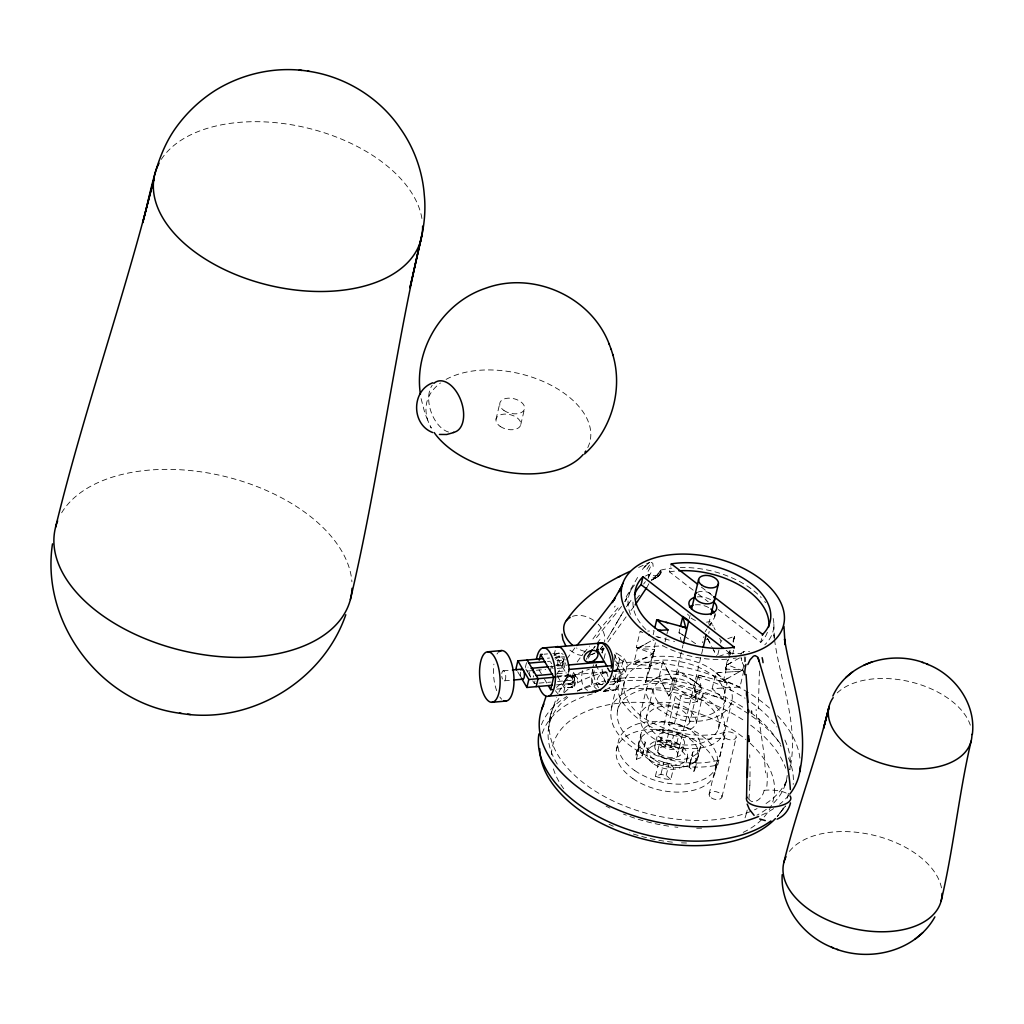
<?xml version="1.0" encoding="UTF-8"?>
<svg xmlns="http://www.w3.org/2000/svg" width="1024" height="1024" viewBox="0 0 1024 1024"><rect width="100%" height="100%" fill="white"/><g stroke="black" fill="none" stroke-linecap="round" stroke-linejoin="round"><path stroke-width="0.75" stroke-dasharray="5 3.75" d="M648.166 578.56L648.678 575.027A8.333 6.682 64.9 0 0 656.282 577.613L658.637 576.205L661.069 572.685M759.437 670.989L758.259 708.877M749.901 785.459L750.08 766.656M591.642 684.672L591.808 683.046A60.954 36.262 70.6 0 1 593.05 675.789M548.198 731.341L550.464 715.392L556.531 697.485M653.146 566.413L652.8 563.251L650.714 562.125A4.838 2.394 -44.3 0 0 648.614 562.88L642.074 569.958M574.502 681.28L574.234 677.594M718.502 729.075C721.728 710.131 701.03 698.061 685.76 692.685C666.368 686.362 642.509 684.864 625.472 697.805C605.35 715.034 625.933 741.67 644.403 749.888C666.893 762.048 694.131 766.656 719.027 760.038L725.658 732.186C700.762 738.803 673.523 734.195 651.046 722.035C632.563 713.818 611.981 687.181 632.115 669.952C649.152 657.011 673.011 658.509 692.403 664.832C707.661 670.208 728.358 682.278 725.133 701.222L718.502 729.075C705.907 756.122 648.986 746.675 646.362 717.094L653.005 689.242C659.75 672.102 693.837 675.981 696.589 693.824L689.958 721.677C687.898 727.834 677.747 727.744 674.445 723.597L681.075 695.718L675.277 696.589L668.646 724.442C675.085 732.39 692.301 733.645 696.397 722.88L703.181 693.21L700.928 687.245L695.155 681.741M696.397 722.88C695.36 695.603 627.098 693.76 642.394 727.181C657.805 755.686 741.466 760.23 721.6 713.126C699.098 682.79 637.338 669.453 612.902 703.731C603.174 728.794 630.234 748.864 650.406 757.35C671.45 766.246 695.232 769.69 717.747 765.069A6.579 3.878 13.4 0 1 719.027 760.038M694.618 681.37C665.549 660.672 620.531 688.934 664.896 713.062C700.672 736.512 764.838 706.355 712.589 670.131C686.31 650.253 606.874 645.939 619.443 696.832C639.091 733.005 687.104 743.386 724.787 737.613M748.762 798.95A10.854 7.258 -61.1 0 0 757.171 800.627A10.854 7.258 -61.1 0 0 764.147 790.323L764.288 789.248M577.446 682.035L577.651 681.037M653.005 689.242C655.629 718.822 712.55 728.269 725.133 701.222M549.261 721.165L551.539 711.808M689.958 721.677C687.194 703.834 653.12 699.955 646.362 717.094M703.04 695.027C698.944 705.779 681.856 704.512 675.341 696.678M582.605 670.656C581.005 677.274 580.646 686.605 587.533 690.381M700.339 747.11L695.603 767.014M496 419.302L499.789 403.379M520.781 424.525L524.57 408.614M526.502 662.669L525.235 667.981L527.27 667.802M531.712 670.682L527.053 671.091L528 667.11M536.678 683.341L534.349 683.546L534.989 680.883M550.298 671.027L551.488 666.01L550.618 666.086M554.048 655.296L555.418 649.523M557.274 668.403L564.25 667.789L562.419 664.678L564.314 656.717L555.61 657.485M564.25 667.789L565.824 661.158M563.725 692.186L565.107 686.426M567.181 677.709L568.55 671.936M573.44 672.282L575.258 675.392L573.363 683.354L571.546 680.243L573.44 672.282L571.11 672.486M592.922 667.251L593.523 664.742M604.058 658.573L605.747 651.507M605.798 690.739L605.76 690.906A24.333 9.664 84.9 0 1 603.238 691.238M614.272 659.942L615.962 652.838L623.808 657.984L627.456 664.205L625.562 672.166L614.874 678.95L613.043 675.84M614.874 678.95L619.61 659.059L615.962 652.838M609.562 684.442L616.512 683.814L619.546 671.091L615.693 664.499M611.392 707.686L618.022 679.834M625.562 672.166L621.914 665.933L623.808 657.984M617.37 710.912L624.448 681.203M655.398 642.816L652.787 653.76L636.301 647.475L640.09 631.552L641.19 631.488M616.294 750.259L618.189 742.31M653.171 634.739L654.118 630.758L647.77 631.078M693.21 590.195L669.44 571.853L670.63 566.886M649.805 664.525L649.216 666.355L662.81 661.568L659.008 677.478L645.427 682.266L649.216 666.355L654.707 649.459L637.338 648.589L633.549 664.499L650.918 665.37L654.707 649.459L653.965 651.738M639.91 715.917L646.554 688.064M636.122 754.445L640.858 734.554M637.875 750.067L640.717 738.125L645.312 742.234A24.333 14.374 13.4 0 0 644.8 745.37L641.958 757.299L636.39 759.258A30.413 17.958 13.4 0 1 637.875 750.067L642.47 754.176A24.333 14.374 13.4 0 0 641.958 757.299M636.39 759.258L639.232 747.328L644.8 745.37M665.088 641.766L666.035 637.798M666.982 633.818L667.456 631.821M642.074 755.712L645.312 742.234M646.976 752.563L647.923 748.582M681.549 642.112L679.014 632.422L679.962 628.442M654.822 745.869L656.717 737.907M659.008 677.478L668.749 696L672.538 680.077L678.707 670.925L701.056 686.106L697.267 702.016L674.918 686.848L678.707 670.925M657.882 750.464L681.92 649.587M682.278 648.038L683.021 644.941M689.306 618.56L690.048 615.45M660.928 741.952L663.77 730.01L668.365 734.118A24.333 14.374 13.4 0 1 673.6 735.219L679.168 733.261L676.326 745.19L670.758 747.162A24.333 14.374 13.4 0 0 665.523 746.048L660.928 741.952A30.413 17.958 13.4 0 1 676.326 745.19M655.386 776.269L658.24 764.326L663.808 762.368A24.333 14.374 13.4 0 0 669.043 763.469L673.626 767.578L670.784 779.52A30.413 17.958 13.4 0 1 655.386 776.269L660.954 774.298A24.333 14.374 13.4 0 0 666.202 775.411L670.784 779.52M665.523 746.048L668.365 734.118M660.954 774.298L663.808 762.368M670.758 747.162L673.6 735.219M666.202 775.411L669.043 763.469M702.541 642.624L702.784 641.638M703.731 637.658L703.962 636.659M677.312 755.93L702.822 648.858M708.736 624.026L710.592 616.269M694.362 690.944L698.15 675.034L727.13 682.803L723.328 698.714L694.362 690.944L697.267 702.016M708.71 633.472L709.184 631.488M710.605 625.51L711.322 622.528L715.149 629.824M682.586 751.718L684.48 743.77M714.816 616.435L715.443 613.786M686.63 760.934L687.578 756.954M689.754 764.16L692.595 752.218L698.176 750.259L695.322 762.202A30.413 17.958 13.4 0 1 693.837 771.392L689.254 767.283A24.333 14.374 13.4 0 0 689.754 764.16L695.322 762.202M690.202 763.546L689.254 767.283L692.326 754.598M717.734 654.976L718.912 650.01M720.576 643.034L721.05 641.05L718.963 637.082M712.128 688.691L715.93 672.781L743.77 671.066L739.968 686.976L712.128 688.691L723.328 698.714M693.837 771.392L696.691 759.462L692.096 755.354A24.333 14.374 13.4 0 0 692.595 752.218M745.805 657.011L742.72 669.939L725.35 669.082L727.718 659.136M728.666 655.155L730.048 650.381M729.011 657.818L731.315 650.189M733.222 642.227L734.643 636.262L727.846 638.656M732.659 654.157L733.606 650.189M709.12 794.189L716.749 762.15M724.928 730.432L731.558 702.579M715.418 771.2L717.325 763.238M717.747 765.069L724.378 737.216M721.984 796.902L736.192 737.216M718.234 609.51L760.768 642.33L761.946 637.363M689.254 767.283L690.355 762.765M592.794 669.402C591.194 675.789 590.451 684.326 596.352 688.806M696.589 693.824C694.502 699.904 684.582 699.981 681.088 695.744M650.189 663.36L650.445 662.579M653.478 653.235L653.722 652.493M646.4 679.283L647.142 676.992M649.69 669.158L650.086 667.904M733.414 640.038L733.76 638.963M650.944 661.005L651.187 660.275M651.994 657.818L652.582 655.987M645.427 682.266L650.918 665.37M732.992 641.331L734.643 636.262M726.298 666.163L726.63 665.165M725.35 669.082L728.563 659.226M645.478 682.112L646.016 680.435M650.253 667.405L650.829 665.626M729.229 652.902L729.805 651.136M733.99 638.234L734.49 636.723M725.44 668.826L726.016 667.046M730.202 654.157L730.701 652.646M786.726 781.158L783.68 788.608M558.874 692.122L568.486 674.47M586.253 659.43L587.123 657.715M650.97 572.736L647.616 578.458M601.638 652.8L604.39 647.718M660.621 570.304L656.256 576.141L651.469 580.301M631.296 589.619L623.962 603.072L626.675 598.989L624.973 601.472M648.896 583.744L647.27 586.65M637.594 577.446L624.819 599.258M617.779 620.992L612.621 629.85M614.157 627.213L606.694 639.731M616.371 623.411L623.283 611.738L618.47 619.814M611.827 631.194L610.202 633.933M556.698 674.33L565.99 660.147M660.275 570.893L660.301 570.867A8.333 6.682 64.9 0 1 656.282 577.613L651.533 580.134M607.872 641.958L626.138 616.832M592.909 638.938L602.125 626.509L619.686 606.003M705.152 631.693L706.906 629.069M707.789 627.763L711.322 622.528M668.749 696L674.918 686.848M709.875 624.666L711.117 622.835M672.742 679.782L673.971 677.952M668.954 695.693L670.182 693.862M706.598 639.821L707.315 638.758M617.318 682.483L618.099 681.382A25.869 19.712 -87 0 0 621.12 675.546L621.107 675.443A24.333 9.664 84.9 0 1 607.718 686.605M621.555 606.451L594.432 640.166M629.248 602.637L626.202 607.13L632.538 598.195M566.874 658.918L574.861 647.923M642.394 569.485L645.53 565.478L649.715 562.355L638.464 567.514M577.19 661.939L582.822 654.182M645.402 581.645L643.661 584.013M633.946 606.579L630.95 610.56M601.037 648.128L602.726 645.965M658.406 573.568L651.891 579.917L656.282 577.613A8.333 4.954 70.6 0 0 658.214 575.283A8.269 4.89 13.4 0 0 660.8 570.342M583.795 653.018L589.594 646.016M554.752 658.01L558.822 656.051L562.931 658.278M777.254 816.525L785.498 805.952A129.818 76.672 13.4 0 1 777.485 815.437M593.92 647.757L595.251 646.374M613.888 671.027L621.914 665.933M555.187 654.566L554.266 655.13A7.514 5.286 -30.4 0 1 563.162 654.336M643.648 645.069L637.338 648.589L652.454 640.141M639.859 660.979L633.549 664.499L652.787 653.76L648.282 656.282M731.776 662.259L727.27 664.781L723.482 680.691L739.968 686.976M727.987 678.17L723.482 680.691L742.72 669.939L736.41 673.472M644.672 644.493L646.566 643.43M739.482 657.958L727.27 664.781L743.77 671.066M733.926 674.854L734.81 674.368M572.646 683.891L568.627 684.736L565.491 682.611M591.718 654.554L594.304 653.402M554.419 654.234L558.874 652.992L561.92 653.67M571.29 687.168L572.275 686.797A7.514 5.286 -30.4 0 1 563.763 683.533A7.514 5.286 -30.4 0 1 572.045 675.763A7.514 5.286 -30.4 0 1 577.293 682.099M721.05 641.05L721.894 640.755M718.618 656.486L730.842 652.186M557.133 653.722L559.309 653.312M604.531 690.189L605.453 689.728M572.39 687.424L568.192 687.744L565.261 686.554M668.646 724.442L674.445 723.597M603.763 691.315L614.438 690.317M544.051 654.208L547.546 653.901M552.781 653.44L554.522 653.286L567.654 675.699L557.184 676.621M600.051 649.242L604.096 648.883M547.469 658.214L549.504 658.035M547.546 661.478L549.875 661.274M556.838 660.659L566.144 659.827M555.75 665.267L562.419 664.678M503.117 670.797L510.886 670.106M549.645 666.662L555.853 666.112M557.402 665.984L566.707 665.152M536.358 670.259L545.651 669.44M558.106 671.565L566.208 670.848M557.171 673.728L566.464 672.896M504.358 680.832L512.128 680.141M557.094 676.147L609.83 671.462M611.379 671.322L616.038 670.912M614.336 671.552L619.546 671.091M556.39 677.069L575.258 675.392M539.008 683.123L550.618 682.099M557.594 681.472L571.546 680.243M556.518 684.851L572.211 683.456M618.099 681.382L620.224 681.19M556.774 689.126L564.621 688.435L556.902 675.238M636.301 647.475L662.835 645.824M718.515 672.614L720.243 672.512M731.507 671.821L733.466 671.693M722.074 688.077L724.019 687.962M601.344 684.582L602.47 684.608M567.987 687.552L569.114 687.578M729.152 653.158L741.773 653.786M582.272 655.654L575.885 654.17L568.333 649.062M655.987 636.544L672.768 641.05M673.6 641.267L674.56 641.523M657.574 636.979L659.635 637.53M702.707 676.262L705.075 676.89M718.31 680.435L719.475 680.755M720.179 680.934L722.97 681.69M699.776 692.403L700.416 692.57M699.021 675.264L701.197 675.853M724.25 682.022L726.336 682.586M695.232 691.187L697.408 691.763M720.448 697.946L722.534 698.509M601.549 684.787L598.618 683.584M640.09 631.552L642.842 632.602M744.96 666.611L742.746 663.795L740.941 657.651M619.61 659.059L627.456 664.205M679.014 632.422L682.957 635.11M684.262 635.994L696.102 644.032M682.01 634.458L683.584 635.533M694.234 681.472L699.738 685.21M687.13 695.142L687.987 695.718M701.363 587.072L712.614 595.763M698.214 594.061L708.224 601.792M726.17 650.33L731.174 654.195M715.93 672.781L727.13 682.803M607.962 667.955L610.278 671.91M607.245 667.994L609.562 671.949M613.427 678.541L616.512 683.814M595.661 664.87L605.709 682.01M551.488 666.01L553.037 668.646M539.072 669.888L541.389 673.843M544.486 679.117L546.803 683.072M525.837 669.018L527.053 671.091M527.283 671.475L528.422 673.421M528.653 673.818L529.792 675.763M530.022 676.147L530.483 676.928M532.762 680.819L534.349 683.546M517.683 671.718L520.755 676.966M614.272 654.336L617.984 662.976L620.864 674.278M430.106 425.792L431.309 428.07A83.904 49.562 13.4 0 1 440.448 383.002M707.674 638.746L710.131 643.418M714.688 652.083L713.702 650.214M707.52 638.451L711.731 646.464M712.397 647.706L716.557 655.642M672.538 680.077L662.81 661.568L665.293 666.304M667.648 670.771L669.773 674.829M712.704 625.165L713.165 626.035M666.048 667.75L667.187 669.901M670.694 676.57L671.155 677.453M662.259 683.661L663.398 685.824M666.906 692.493L667.366 693.363M421.107 398.63L424.909 413.312L429.043 423.514M698.15 675.034L701.056 686.106M744.154 656.755L745.626 662.746M741.722 660.736L741.197 657.805M758.912 718.656L764.275 755.738L765.478 772.877M774.234 638.413L773.888 634.726C779.072 679.603 799.731 724.019 789.786 769.766A122.765 72.499 13.4 0 0 784.512 739.2M749.722 754.79L749.824 757.453M773.875 624.282L774.349 639.642M789.402 851.405A80.96 47.757 13.4 0 1 874.15 835.354A80.96 47.757 13.4 0 1 941.555 888.371M837.248 692.902A73.114 43.136 13.4 0 1 910.579 681.869A73.114 43.136 13.4 0 1 970.33 725.171M61.658 512.781A151.782 89.638 13.4 0 1 223.629 476.16A151.782 89.638 13.4 0 1 351.91 581.786M161.306 159.373A137.062 80.947 13.4 0 1 306.867 127.885A137.062 80.947 13.4 0 1 422.349 221.734M614.413 661.107A5.069 2.01 84.9 0 1 617.472 666.739A5.069 2.01 84.9 0 1 614.464 669.875M501.773 673.485A5.069 2.01 84.9 0 1 504.922 672.307A5.069 2.01 84.9 0 1 504.947 680.384A5.069 2.01 84.9 0 1 501.773 676.429M557.786 665.088A5.069 0.819 -83.5 0 1 558.426 658.022A5.069 0.819 -83.5 0 1 559.68 657.126M555.379 659.277A5.069 3.558 -30.4 0 1 561.587 657.344A5.069 3.558 -30.4 0 1 562.842 661.952A5.069 3.558 -30.4 0 1 556.954 665.088M572.224 683.942A5.069 3.021 70.6 0 1 568.73 683.763M570.624 675.802A5.069 3.021 70.6 0 1 572.928 682.163M520.973 677.133A5.069 2.01 84.9 0 1 520.422 671.821M530.547 677.018A5.069 2.01 84.9 0 1 529.754 670.592M533.619 675.674A5.069 2.01 84.9 0 1 533.274 677.12M501.683 699.226A25.344 10.074 84.9 0 1 499.827 697.024M496.666 690.662A25.344 10.074 84.9 0 1 493.901 664.128M496.998 654.016A25.344 10.074 84.9 0 1 497.805 652.851M697.357 592.371A10.138 5.99 13.4 0 1 712.845 595.29M446.093 379.405A83.904 49.562 13.4 0 1 548.262 383.821A83.904 49.562 13.4 0 1 587.238 448.614M448.55 432.038A26.829 15.962 70.6 0 1 431.04 411.776A26.829 15.962 70.6 0 1 432.256 385.165M605.402 682.304A24.333 9.664 84.9 0 1 602.061 669.184M602.342 653.082A24.333 9.664 84.9 0 1 603.789 647.795M572.454 687.398A8.115 4.826 70.6 0 1 570.278 687.424M573.069 675.725A8.115 4.826 70.6 0 1 574.912 681.19M602.906 684.57A7.514 5.286 -30.4 0 1 597.99 677.504A7.514 5.286 -30.4 0 1 609.331 673.562M606.426 672.755A8.115 4.826 70.6 0 1 607.974 676.531M564.48 658.778A7.514 5.286 -30.4 0 1 556.787 665.075M551.667 663.718A7.514 5.286 -30.4 0 1 550.682 661.734M598.579 687.616A24.333 9.664 84.9 0 1 592.755 669.747M557.978 693.658A24.333 9.664 84.9 0 1 555.482 690.701M616.243 681.19A29.094 19.597 -72.8 0 1 605.606 689.754M788.902 795.2A132.902 78.49 13.4 0 1 779.648 804.262M773.619 808.614A132.902 78.49 13.4 0 1 761.485 815.219M556.506 687.424A132.902 78.49 13.4 0 1 589.338 669.235M617.638 663.232A132.902 78.49 13.4 0 1 770.496 708.928M777.549 715.75A132.902 78.49 13.4 0 1 799.923 758.157M541.414 724.749A129.818 76.672 13.4 0 1 566.912 696.448M577.613 690.97A129.818 76.672 13.4 0 1 604.019 683.072M610.214 682.048A129.818 76.672 13.4 0 1 781.107 744.845M788.454 757.901A129.818 76.672 13.4 0 1 793.19 784.371M786.56 780.531A122.765 72.499 13.4 0 1 763.315 805.222M757.094 808.602A122.765 72.499 13.4 0 1 754.496 809.818M750.515 811.52A122.765 72.499 13.4 0 1 599.603 793.792A122.765 72.499 13.4 0 1 558.874 698.522M564.173 692.685A122.765 72.499 13.4 0 1 572.646 685.875M577.395 682.906A122.765 72.499 13.4 0 1 745.088 698.253M751.539 702.63A122.765 72.499 13.4 0 1 777.011 727.014M592.934 675.686A143.629 85.453 70.6 0 1 594.906 668.966M596.198 665.242A143.629 85.453 70.6 0 1 596.531 664.333M746.445 813.043A60.954 36.262 70.6 0 1 744.55 819.187M749.798 785.395A143.629 85.453 70.6 0 1 748.813 799.36M747.187 810.086A143.629 85.453 70.6 0 1 746.56 813.146M787.2 775.45A121.83 71.949 13.4 0 1 772.518 804.122M766.336 809.293A121.83 71.949 13.4 0 1 756.954 815.168M701.67 828.173A121.83 71.949 13.4 0 1 692.941 828.211M677.862 827.29A121.83 71.949 13.4 0 1 674.79 826.957M668.634 826.15A121.83 71.949 13.4 0 1 623.475 814.08M609.894 808.09A121.83 71.949 13.4 0 1 606.054 806.144M557.261 764.096A121.83 71.949 13.4 0 1 569.165 696.256M577.318 691.046A121.83 71.949 13.4 0 1 604.877 680.883M612.224 679.45A121.83 71.949 13.4 0 1 744.717 708.39M750.938 712.768A121.83 71.949 13.4 0 1 781.018 746.355M714.79 614.682A14.195 8.384 13.4 0 1 706.496 622.182M695.45 620.518A14.195 8.384 13.4 0 1 687.667 614.106M695.373 604.838A14.195 8.384 13.4 0 1 708.838 607.68M767.398 632.307A69.184 40.858 13.4 0 1 760.768 642.33M645.901 629.542A69.184 40.858 13.4 0 1 633.331 598.938M669.44 571.853A69.184 40.858 13.4 0 1 677.696 570.88M697.267 596.877A14.195 8.384 13.4 0 1 711.795 600.384M601.498 650.202A25.869 9.498 -65.9 0 1 603.328 647.808M595.955 665.856A29.146 11.277 -66.5 0 1 596.237 665.139M604.518 690.406A25.037 16.589 -71 0 1 604.083 690.47M783.322 807.898A126.874 74.931 13.4 0 1 777.229 816.589M542.182 733.363A126.874 74.931 13.4 0 1 592.512 693.811M603.904 691.174A126.874 74.931 13.4 0 1 744.499 720.858M750.669 725.184A126.874 74.931 13.4 0 1 785.741 768.243M788.403 793.267A126.874 74.931 13.4 0 1 786.509 800.781M750.195 743.283A113.613 67.098 13.4 0 1 741.44 833.19M686.502 843.008A113.613 67.098 13.4 0 1 678.106 842.637M672.435 842.163A113.613 67.098 13.4 0 1 629.76 832.806M613.299 826.253A113.613 67.098 13.4 0 1 609.062 824.256M563.738 788.762A113.613 67.098 13.4 0 1 552.678 766.157M551.424 754.778A113.613 67.098 13.4 0 1 623.654 702.758A113.613 67.098 13.4 0 1 745.869 739.507M593.549 648.653A105.395 54.95 -20.8 0 1 594.79 646.656M597.517 642.688A105.395 54.95 -20.8 0 1 600 639.45M615.245 606.067A139.469 45.978 -29.7 0 1 614.285 607.168M646.835 569.28A41.92 4.723 -54.8 0 1 649.856 564.557M650.381 566.912A43.072 22.195 -27.4 0 1 647.168 572.826M636.301 599.13A139.469 31.386 -37.9 0 1 639.757 594.829M590.912 654.067A100.416 7.744 -54.5 0 1 587.456 659.315M773.197 618.458A74.253 43.853 13.4 0 1 764.787 644.8M736.307 657.933A74.253 43.853 13.4 0 1 733.235 658.445M726.746 659.187A74.253 43.853 13.4 0 1 659.571 643.994M654.016 640.55A74.253 43.853 13.4 0 1 652.723 639.667M630.49 614.374A74.253 43.853 13.4 0 1 636.224 583.066M645.542 576.038A74.253 43.853 13.4 0 1 648.896 574.31M660.698 570.15A74.253 43.853 13.4 0 1 671.821 568.141M680.256 567.552A74.253 43.853 13.4 0 1 761.165 597.491M764.723 601.562A74.253 43.853 13.4 0 1 765.542 602.624M658.214 575.283A8.269 4.89 13.4 0 1 649.165 574.438M602.33 646.502A10.854 4.262 -37.8 0 1 600.218 648.909M595.187 652.813A10.854 4.262 -37.8 0 1 591.462 654.579M585.101 651.392A22.195 16.269 33.4 0 1 576.486 647.974M572.416 616.371A22.195 16.269 33.4 0 1 594.637 621.082M598.182 624.179A22.195 16.269 33.4 0 1 604.531 641.664M756.902 719.386A139.469 109.478 -64.5 0 1 756.122 709.453M767.13 772.595A100.416 87.821 -35.1 0 1 766.515 789.248M764.083 790.336A22.195 8.614 -1.3 0 1 788.211 794.227M740.864 654.106A8.269 4.89 13.4 0 1 749.491 651.494M743.565 652.915A8.333 4.954 70.6 0 1 743.642 651.725M642.944 751.949L642.47 754.176L642.944 751.949M659.942 574.566L657.651 576.896L659.942 574.566M568.986 683.738A5.069 3.558 -30.4 0 0 574.08 677.261A5.069 3.558 -30.4 0 0 565.978 678.349A5.069 3.558 -30.4 0 0 568.986 683.738M654.106 764.211A20.275 11.981 13.4 0 0 686.451 761.766A20.275 11.981 13.4 0 0 659.866 744.269A20.275 11.981 13.4 0 0 654.106 764.211M655.053 760.23A20.275 11.981 13.4 0 0 687.398 757.798A20.275 11.981 13.4 0 0 660.813 740.288A20.275 11.981 13.4 0 0 655.053 760.23M661.402 756.506A10.138 5.99 13.4 0 0 677.568 755.277A10.138 5.99 13.4 0 0 664.282 746.534A10.138 5.99 13.4 0 0 661.402 756.506M500.147 426.368A12.672 7.488 13.4 0 0 520.589 425.28A12.672 7.488 13.4 0 0 504.422 414.093A12.672 7.488 13.4 0 0 500.147 426.368M503.936 410.458A12.672 7.488 13.4 0 0 524.378 409.37A12.672 7.488 13.4 0 0 508.211 398.17A12.672 7.488 13.4 0 0 503.936 410.458M632.909 778.56A50.688 29.939 13.4 0 0 714.662 774.195A50.688 29.939 13.4 0 0 650.01 729.434A50.688 29.939 13.4 0 0 632.909 778.56M634.803 770.611A50.688 29.939 13.4 0 0 716.557 766.234A50.688 29.939 13.4 0 0 651.904 721.472A50.688 29.939 13.4 0 0 634.803 770.611M725.491 738.163A6.579 3.878 13.4 0 0 736.102 737.6A6.579 3.878 13.4 0 0 727.718 731.802A6.579 3.878 13.4 0 0 725.491 738.163M711.283 797.85A6.579 3.878 13.4 0 0 721.882 797.286A6.579 3.878 13.4 0 0 713.498 791.475A6.579 3.878 13.4 0 0 711.283 797.85M649.792 760.064A30.413 17.958 13.4 0 0 698.189 756.224A30.413 17.958 13.4 0 0 658.138 730.086A30.413 17.958 13.4 0 0 649.792 760.064M650.829 751.539A30.413 17.958 13.4 0 0 699.878 748.915A30.413 17.958 13.4 0 0 661.082 722.061A30.413 17.958 13.4 0 0 650.829 751.539M661.376 745.83A14.195 8.384 13.4 0 0 684.262 744.602A14.195 8.384 13.4 0 0 666.163 732.07A14.195 8.384 13.4 0 0 661.376 745.83M659.469 753.792A14.195 8.384 13.4 0 0 682.368 752.563A14.195 8.384 13.4 0 0 664.269 740.032A14.195 8.384 13.4 0 0 659.469 753.792"/><path stroke-width="1.5" d="M746.547 798.515L748.032 709.811M747.328 777.114L747.981 759.309M782.182 874.701C780.39 906.957 803.584 936.653 833.05 947.802M748.89 741.645L749.005 739.43M746.074 674.509L747.994 702.4M972.339 734.477C976.294 703.898 954.803 674.496 926.72 664M52.493 543.872C40.371 623.219 101.517 703.949 181.222 713.408M350.387 599.526C378.982 478.438 393.869 354.586 422.221 233.434C424.742 220.762 425.613 207.68 424.269 194.803C422.49 171.098 414.067 147.853 400.32 128.461C379.315 97.421 344.666 76.314 307.61 71.117M799.693 771.853C809.587 726.938 791.488 682.854 784.538 639.002L785.062 644.646L783.962 626.509M941.171 900.826C953.702 848.038 958.797 793.818 971.149 741.005M422.221 233.434L409.933 287.782L421.094 239.245M543.411 658.573L517.862 660.838L515.968 668.8L516.646 669.965M552.461 685.21L526.912 687.475L528.806 679.514L517.862 660.838M539.213 660.186L540.57 654.528L542.31 654.362M536.179 686.656L538.074 678.694L527.13 660.019M552.41 689.51L550.669 689.664L553.702 676.941L540.57 654.528M568.55 671.936L569.152 669.427A24.333 9.664 84.9 0 0 556.019 647.014L598.643 643.226A24.333 9.664 84.9 0 1 611.776 665.638L611.174 668.147M596.672 651.507L598.643 643.226M634.47 594.701A69.184 40.858 13.4 0 1 641.101 584.678L642.995 576.717L734.323 647.194L734.08 648.192M654.835 627.776L656.73 619.814L685.709 627.584L685.466 628.582M671.104 564.89L671.334 563.904A69.184 40.858 13.4 0 1 751.181 583.68A69.184 40.858 13.4 0 1 762.662 634.381L762.419 635.366M667.686 630.835L667.93 629.837L656.73 619.814M680.435 626.458L682.803 616.512L688.602 620.454M683.392 643.379L688.563 621.658M691.52 609.242L698.598 579.584M703.194 647.309L706.15 634.893M710.963 614.72L718.426 583.77M829.082 706.419L823.603 728.282L828.634 708.608C815.782 760.499 796.429 810.547 783.859 862.528M55.565 527.245C83.994 410.227 124.646 296.602 153.728 179.763L142.707 222.771C151.309 190.208 155.904 155.136 176.269 127.206C186.88 112.55 200.23 99.942 215.526 90.278C243.213 73.216 276.966 65.984 309.133 71.334M541.786 709.107L546.022 696.41M790.477 802.906C788.941 810.061 783.936 816.422 777.101 819.162M747.814 664.576L749.99 659.84L753.165 656.422A4.838 2.854 -52.2 0 1 755.264 655.68L757.709 657.126L759.014 661.146M345.779 614.746C322.854 681.587 249.216 725.555 179.546 713.178M622.81 583.475L619.213 591.731L621.338 586.97L612.198 602.611L615.309 597.926L598.643 619.622L576.819 645.555M832.858 696C848.55 661.005 894.63 649.421 928.115 664.525M587.738 656.602L592.269 649.728M646.72 587.597L635.136 604.979M934.886 916.89C915.187 952.307 867.226 963.136 831.514 947.213M559.565 694.682A24.333 9.664 84.9 0 0 563.136 694.694L595.546 691.814L596.416 690.522L600.64 690.15M566.374 620.544C581.722 597.85 605.453 582.528 630.029 571.379M584.512 454.003C611.674 429.645 623.232 389.466 612.749 354.47M845.837 677.53L849.28 674.65M849.472 674.47L852.774 671.718M914.944 939.251L918.592 936.205M918.81 936L922.624 932.813M594.394 660.365L594.112 662.234L603.379 661.402M597.568 644.429C607.45 637.837 612.89 653.517 613.005 661.056C614.31 673.434 608.051 687.808 595.546 691.814M432.819 382.784C411.226 390.656 411.264 424.435 432.653 432.525M618.112 577.203L619.75 576.41M864.077 665.062L871.795 661.978M453.862 432.499L446.733 434.496L439.437 434.445M596.416 690.522L592.41 691.341M542.643 648.026L558.003 646.618M487.77 651.802L501.658 650.56M598.31 649.395L597.146 649.498L607.194 666.637M528.947 663.13L545.229 661.683M512.435 669.978L521.766 669.146M548.096 666.803L531.034 668.326A5.069 2.01 84.9 0 1 533.619 672.73M568.256 665.011L603.942 661.85M569.152 669.427L611.776 665.638M536.256 675.584L552.525 674.138M513.677 680L523.008 679.168M553.702 676.941L555.443 676.787M528.806 679.514L554.355 677.248M491.904 702.31A25.344 10.074 84.9 0 0 497.523 664.026A25.344 10.074 84.9 0 0 480.077 664.819A25.344 10.074 84.9 0 0 491.904 702.31L505.805 701.069M548.582 696.166L561.139 695.104M657.984 630.451L660.365 630.298M658.65 630.413L667.93 629.837M299.238 70.106L301.798 70.438M187.661 714.15L190.49 714.522M765.274 820.582L759.718 818.982M656.998 619.878L660.122 620.723M665.997 622.298L667.482 622.694M681.792 626.534L685.709 627.584L682.803 616.512M922.406 662.362L923.264 662.694M836.89 949.248L837.837 949.606M671.334 563.904L697.613 584.179M713.869 596.723L762.662 634.381M641.101 584.678L723.661 648.397M754.099 815.322L749.376 809.344L747.174 804.083M548.352 685.709L550.669 689.664M521.434 678.144L526.912 687.475M565.645 645.581L562.944 639.706L562.074 634.163M609.267 344.307C591.411 296.845 533.632 270.784 486.093 288.102C442.714 302.259 413.619 349.133 420.403 394.253M609.024 343.706L611.187 349.44M611.162 349.338L613.005 355.302M758.31 658.33L767.117 688.333C777.229 721.421 787.904 754.816 790.374 789.542M748.762 710.157L748.915 712.166M746.854 692.352L748.07 710.63M748.723 735.718L749.043 741.222M746.547 695.27L746.458 692.493M942.042 893.44A80.96 47.757 13.4 0 1 851.84 928.23A80.96 47.757 13.4 0 1 786.01 856.73M971.93 734.336A73.114 43.136 13.4 0 1 887.168 764.928A73.114 43.136 13.4 0 1 833.165 697.613M352.026 588.314A151.782 89.638 13.4 0 1 184.422 651.11A151.782 89.638 13.4 0 1 57.626 520.947M422.618 226.176A137.062 80.947 13.4 0 1 269.082 285.312A137.062 80.947 13.4 0 1 159.04 163.226M520.896 670.067A5.069 2.01 84.9 0 1 523.61 670.707A5.069 2.01 84.9 0 1 524.186 677.402A5.069 2.01 84.9 0 1 521.613 678.4M498.688 651.904A25.344 10.074 84.9 0 1 513.677 674.035A25.344 10.074 84.9 0 1 503.718 700.634M714.138 597.03A10.138 5.99 13.4 0 1 703.411 603.43A10.138 5.99 13.4 0 1 696.486 592.922M585.779 451.046A83.904 49.562 13.4 0 1 584.973 452.224M583.155 454.515A83.904 49.562 13.4 0 1 509.043 472.461A83.904 49.562 13.4 0 1 434.176 432.589M433.92 383.334A26.829 15.962 70.6 0 1 460.608 399.731A26.829 15.962 70.6 0 1 453.35 432.384M536.486 658.931A24.333 9.664 84.9 0 1 550.451 653.504A24.333 9.664 84.9 0 1 553.562 689.818A24.333 9.664 84.9 0 1 538.829 686.349M574.963 682.291A8.115 4.826 70.6 0 1 574.093 685.952M608.333 679.334A8.115 4.826 70.6 0 1 607.462 682.995M800.256 766.438A132.902 78.49 13.4 0 1 789.773 794.112M758.669 816.448A132.902 78.49 13.4 0 1 602.074 802.458A132.902 78.49 13.4 0 1 543.859 704.09M770.906 820.954A129.818 76.672 13.4 0 1 622.195 827.418A129.818 76.672 13.4 0 1 538.918 733.926M689.446 606.925A14.195 8.384 13.4 0 1 693.069 605.261M710.848 609.024A14.195 8.384 13.4 0 1 714.202 612.902M678.925 570.803A69.184 40.858 13.4 0 1 768.691 626.982M734.323 647.194A69.184 40.858 13.4 0 1 654.477 627.418A69.184 40.858 13.4 0 1 642.995 576.717M713.587 601.754A14.195 8.384 13.4 0 1 711.373 613.594A14.195 8.384 13.4 0 1 691.558 608.858A14.195 8.384 13.4 0 1 694.963 597.312M775.398 818.598A126.874 74.931 13.4 0 1 635.699 836.954A126.874 74.931 13.4 0 1 539.712 748.672M572.621 645.235A22.195 16.269 33.4 0 1 570.15 617.395M762.125 657.677A43.072 22.554 -69.1 0 1 763.059 662.656M751.475 711.027A139.469 95.526 -72.4 0 1 751.642 713.05M744.794 674.726A41.92 35.904 -35.3 0 1 745.971 664.397M790.003 795.891A22.195 8.614 -1.3 0 1 769.408 807.27A22.195 8.614 -1.3 0 1 747.021 797.222M701.926 585.242A10.138 5.99 13.4 0 0 718.272 584.371A10.138 5.99 13.4 0 0 705.344 575.411A10.138 5.99 13.4 0 0 701.926 585.242M589.888 662.144A7.514 5.286 -30.4 0 0 597.555 652.582A7.514 5.286 -30.4 0 0 585.549 654.093A7.514 5.286 -30.4 0 0 589.888 662.144M648.806 634.79A83.098 49.075 13.4 0 0 782.835 627.622A83.098 49.075 13.4 0 0 676.838 554.24A83.098 49.075 13.4 0 0 648.806 634.79"/></g></svg>
